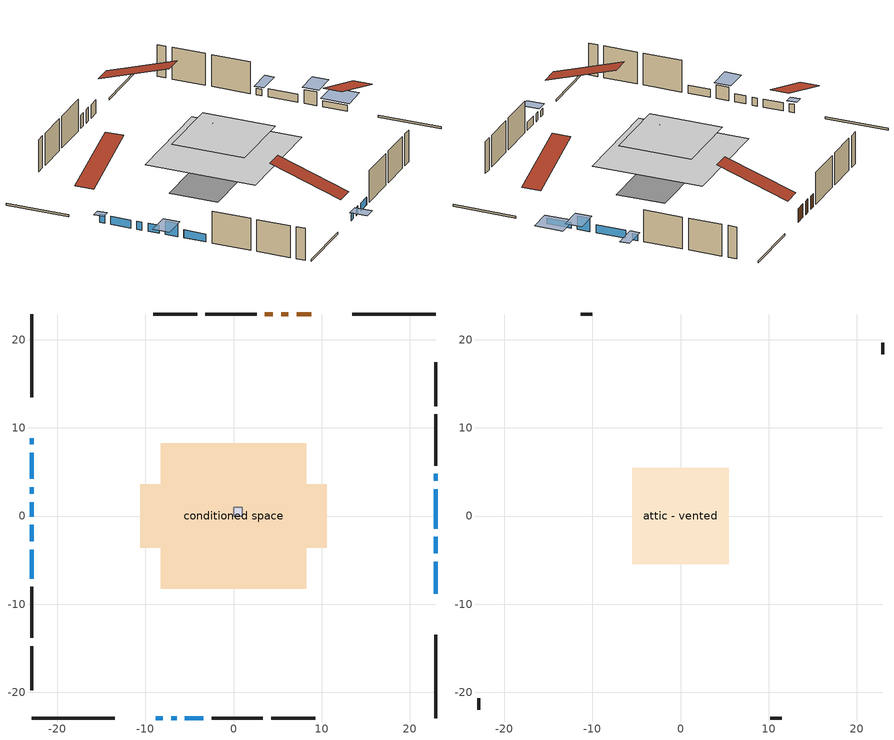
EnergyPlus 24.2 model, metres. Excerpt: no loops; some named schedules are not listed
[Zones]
conditioned space
 floor adiabatic (AdiabaticFloorConstruction): -8.25,-8.25 -8.25,8.25 8.25,8.25 8.25,-8.25 z2.44
 floor foundation (Slab1 construction): -10.6,-3.6 -10.6,3.6 10.6,3.6 10.6,-3.6 z0
 wall outside (RimJoist1 construction): 22.91,22.91 13.49,22.91 / -22.91,-22.91 -13.49,-22.91 / -22.91,22.91 -22.91,13.49 / 22.91,-22.91 22.91,-13.49 z0:0.3
 wall outside (AdiabaticWallConstruction 1): 8.82,22.91 7.15,22.91 / 6.22,22.91 5.39,22.91 / 4.47,22.91 3.56,22.91 z0:2.03
 wall outside (AdiabaticWallConstruction): -22.91,8.83 -22.91,8.11 z0:1.3; 22.91,-8.82 22.91,-5.17 / -8.83,-22.91 -8.01,-22.91 / 22.91,3.97 22.91,4.79 z0:0.97; -22.91,7.18 -22.91,4.2 / -22.91,3.27 -22.91,2.5 / -22.91,1.58 -22.91,-0.07 / 22.91,-1.43 22.91,3.04 / -7.08,-22.91 -6.44,-22.91 / -5.51,-22.91 -3.41,-22.91 / -22.91,-3.8 -22.91,-7.09 z0:1.22; 22.91,-4.24 22.91,-2.36 z0:2.13; -22.91,-0.99 -22.91,-2.88 z0:2.08
 wall outside (Wall1 construction): 2.64,22.91 -3.18,22.91 / -2.48,-22.91 3.33,-22.91 / -22.91,-8.02 -22.91,-13.83 / 22.91,5.72 22.91,11.53 z0:4.88
 wall outside (Wall2 construction): -4.11,22.91 -9.09,22.91 / 4.26,-22.91 9.25,-22.91 / -22.91,-14.76 -22.91,-19.75 / 22.91,12.46 22.91,17.44 z0:4.88
 window (WindowConstruction 12): -22.91,8.82 -22.91,8.11 z0:1.3
 window (WindowConstruction 4): 22.91,-8.82 22.91,-5.17 z0:0.97
 window (WindowConstruction 5): -22.91,7.18 -22.91,4.2 z0:1.22
 window (WindowConstruction 6): 22.91,-4.24 22.91,-2.36 z0:2.13
 window (WindowConstruction 7): -8.82,-22.91 -8.01,-22.91 z0:0.97
 window (WindowConstruction 8): -22.91,3.27 -22.91,2.51 z0:1.22
 window (WindowConstruction 9): -22.91,1.58 -22.91,-0.07 z0:1.22
 window (WindowConstruction 10): 22.91,-1.43 22.91,3.04 z0:1.22
 window (WindowConstruction 11): -22.91,-0.99 -22.91,-2.88 z0:2.08
 window (WindowConstruction): -7.08,-22.91 -6.44,-22.91 z0:1.22
 window (WindowConstruction 1): 22.91,3.97 22.91,4.79 z0:0.97
 window (WindowConstruction 2): -5.51,-22.91 -3.41,-22.91 z0:1.22
 window (WindowConstruction 3): -22.91,-3.8 -22.91,-7.09 z0:1.22
 door (Door): 8.82,22.91 7.15,22.91 z0:2.03
 door (Door 1): 6.22,22.91 5.39,22.91 z0:2.03
 door (Door 2): 4.46,22.91 3.56,22.91 z0:2.03
 ceiling adiabatic (AdiabaticFloorConstruction): 8.25,-8.25 8.25,8.25 -8.25,8.25 -8.25,-8.25 z2.44
 roof outside (Roof1 construction): -2.84,2.84 -2.84,-2.84 2.84,-2.84 2.84,2.84 z4.88
furnace airloop ret air zone
 floor adiabatic (AdiabaticConst): 0,0 0,1 1,1 1,0 z0
 wall adiabatic (AdiabaticConst): 0,1 0,0 1,0 1,1 0,1 z0:1
 ceiling adiabatic (AdiabaticConst): 1,0 1,1 0,1 0,0 z1
attic - vented
 floor to conditioned space (Floor1 construction Reversed): -5.47,-5.47 -5.47,5.47 5.47,5.47 5.47,-5.47 z4.88
 wall outside (Wall3 construction): -10.02,22.91 -11.33,22.91 / 10.18,-22.91 11.48,-22.91 / -22.91,-20.68 -22.91,-21.98 / 22.91,18.37 22.91,19.68 z0:4.88
 roof outside (Roof2 construction): 9.75,22.91,4.88 9.75,12.26,8.43 12.56,12.26,8.43 12.56,22.91,4.88; -9.75,-22.91,4.88 -9.75,-12.26,8.43 -12.56,-12.26,8.43 -12.56,-22.91,4.88; -22.91,9.75,4.88 -12.26,9.75,8.43 -12.26,12.56,8.43 -22.91,12.56,4.88; 22.91,-9.75,4.88 12.26,-9.75,8.43 12.26,-12.56,8.43 22.91,-12.56,4.88
shading: -22.91,7.74 -22.91,9.19 -24.13,9.19 -24.13,7.74 z1.66; 22.91,-4.87 22.91,-9.12 26.57,-9.12 26.57,-4.87 z1.26; 22.91,-2.06 22.91,-4.54 26.57,-4.54 26.57,-2.06 z2.43; -7.55,-22.91 -9.28,-22.91 -9.28,-25.5 -7.55,-25.5 z1.43; -22.91,-3.17 -22.91,-0.7 -26.57,-0.7 -26.57,-3.17 z2.38; 22.91,5.09 22.91,3.67 26.57,3.67 26.57,5.09 z1.26
[Building]
Building 1: Terrain=Suburbs
[Site:Location]
Vancouver Intl AP_BC: Latitude {deg}=49.19; Longitude {deg}=-123.18; Time Zone {hr}=-8; Elevation {m}=4; Keep Site Location Information=Yes
[Site:GroundTemperature:Shallow]
8.06451, 6.96315, 6.87495, 7.3976, 9.49575, 11.5841, 13.3946, 14.5416, 14.639, 13.7062, 11.9418, 9.91751
[Site:WaterMainsTemperature]
Calculation Method=Schedule; Temperature Schedule=mains temperature schedule
[Material] Roughness=Rough; Thermal Absorptance=0.9
Name | Thickness {m} | Conductivity {W/m-K} | Density {kg/m3} | Specific Heat {J/kg-K} | Solar Absorptance | Visible Absorptance
asphalt or fiberglass shingles | 0.00635 | 0.162714 | 1121.4 | 1465.45 | 0.4 | 0.4
ceiling loosefill ins | 0.254 | 0.0480833 | 16.02 | 1046.75 | 0.7 | 0.7
ceiling stud and cavity | 0.1397 | 0.422 | 65.682 | 1177.47 | 0.7 | 0.7
concrete 4.0 in. | 0.1016 | 1.803125 | 2242.8 | 837.4 | 0.7 | 0.7
door material | 0.04445 | 0.0451087 | 512.64 | 1214.23 | 0.7 | 0.7
door material 1 | 0.04445 | 0.188738 | 512.64 | 1214.23 | 0.7 | 0.7
door material 2 | 0.04445 | 0.053851 | 512.64 | 1214.23 | 0.7 | 0.7
exterior vertical ins | 0.00294211 | 0.029427 | 32.04 | 1214.23 | 0.7 | 0.7
floor covering | 0.0127 | 0.0433444 | 54.468 | 1339.84 | 0.6 | 0.6
floor rigid ins; wall rigid ins 1 | 0.512978 | 0.029427 | 32.04 | 1214.23 | 0.7 | 0.7
floor stud and cavity | 0.1397 | 1.75129 | 37.0049 | 1207.88 | 0.7 | 0.7
furniture material conditioned space 1 | 0.1524 | 0.115458 | 640.8 | 1214.23 | 0.6 | 0.6
gypsum board | 0.0127 | 0.160291 | 801 | 837.4 | 0.6 | 0.6
osb sheathing 0.5 in. | 0.0127 | 0.115458 | 512.64 | 1214.23 | 0.7 | 0.7
osb sheathing 0.75 in. | 0.01905 | 0.115458 | 512.64 | 1214.23 | 0.7 | 0.7
osb sheathing 2.0 in. | 0.0508 | 0.115458 | 512.64 | 1214.23 | 0.7 | 0.7
rim joist rigid ins; roof rigid ins; wall rigid ins | 0.051816 | 0.029427 | 32.04 | 1214.23 | 0.7 | 0.7
rim joist stud and cavity | 0.0508 | 0.0471729 | 125.044 | 1163.47 | 0.6 | 0.6
roof stud and cavity | 0.2032 | 0.184954 | 78.34581 | 1123.46 | 0.7 | 0.7
wall stud and cavity | 0.1397 | 0.228645 | 139.0536 | 1170.24 | 0.7 | 0.7
wall stud and cavity 1 | 0.1397 | 0.22224 | 139.0536 | 1170.24 | 0.7 | 0.7
wall stud and cavity 2 | 0.0889 | 6.1454 | 50.32683 | 1063.81 | 0.6 | 0.6
wall stud and cavity 3 | 0.0889 | 0.380278 | 52.3479 | 1209.89 | 0.7 | 0.7
wall stud and cavity 4 | 0.0889 | 0.391764 | 83.0341 | 1211.67 | 0.7 | 0.7
wood siding | 0.0254 | 0.102417 | 544.68 | 1172.36 | 0.4 | 0.4
wood siding 1 | 0.00254 | 0.102417 | 544.68 | 1172.36 | 0.4 | 0.4
wood siding 2; wood siding 3; wood siding 4 | 0.0254 | 0.102417 | 544.68 | 1172.36 | 0.7 | 0.7
[Material:NoMass]
Adiabatic: Roughness=Rough; Thermal Resistance {m2-K/W}=176.1; Thermal Absorptance=0.9; Solar Absorptance=0.7; Visible Absorptance=0.7
[WindowMaterial:SimpleGlazingSystem]
Name | U-Factor {W/m2-K} | Solar Heat Gain Coefficient
WindowMaterial | 2.97187 | 0.55
WindowMaterial 1 | 3.023535 | 0.5
WindowMaterial 2 | 3.03092 | 0.48
WindowMaterial 3 | 2.961077 | 0.59
WindowMaterial 4 | 2.963916 | 0.58
WindowMaterial 5 | 2.96164 | 0.58
WindowMaterial 6 | 2.97073 | 0.6
WindowMaterial 7 | 3.01842 | 0.52
WindowMaterial 8 | 2.972433 | 0.6
WindowMaterial 9 | 5.05285 | 0.63
[Construction]
AdiabaticConst: Adiabatic
AdiabaticFloorConstruction: floor stud and cavity, floor rigid ins, osb sheathing 0.75 in., floor covering
AdiabaticWallConstruction: wood siding 3, wall rigid ins 1, wall stud and cavity 3, gypsum board
AdiabaticWallConstruction 1: wood siding 4, wall rigid ins 1, wall stud and cavity 3, gypsum board
Door: door material
Door 1: door material 1
Door 2: door material 2
Floor1 construction Reversed: gypsum board, ceiling stud and cavity, ceiling loosefill ins
furniture construction conditioned space 1: furniture material conditioned space 1
PartitionWallConstruction: gypsum board, wall stud and cavity 4, gypsum board
RimJoist1 construction: wood siding 2, rim joist rigid ins, osb sheathing 2.0 in., rim joist stud and cavity
Roof1 construction: asphalt or fiberglass shingles, roof rigid ins, osb sheathing 0.75 in., roof stud and cavity, gypsum board
Roof2 construction: asphalt or fiberglass shingles
Slab1 construction: concrete 4.0 in.
Wall1 construction: wood siding, wall rigid ins, osb sheathing 0.5 in., wall stud and cavity, gypsum board
Wall2 construction: wood siding, wall rigid ins, osb sheathing 0.5 in., wall stud and cavity 1, gypsum board
Wall3 construction: wood siding 1, wall stud and cavity 2
WindowConstruction; WindowConstruction 7: WindowMaterial
WindowConstruction 1: WindowMaterial 1
WindowConstruction 10; WindowConstruction 5: WindowMaterial 5
WindowConstruction 11: WindowMaterial 8
WindowConstruction 12: WindowMaterial 9
WindowConstruction 2: WindowMaterial 2
WindowConstruction 3; WindowConstruction 9: WindowMaterial 3
WindowConstruction 4: WindowMaterial 4
WindowConstruction 6: WindowMaterial 6
WindowConstruction 8: WindowMaterial 7
[Zone] Multiplier=1
Name | Volume {m3} | Part of Total Floor Area
attic - vented | 68.9273 | Yes
conditioned space | 694.1 | Yes
furnace airloop ret air zone | 1 | No
[Space]
Name | Zone | Volume {m3} | Space Type
attic - vented 1 | attic - vented | 68.9273
conditioned space 1 | conditioned space | 694.1
furnace airloop ret air space | furnace airloop ret air zone |  | Plenum Space Type
[OtherEquipment] Design Level Calculation Method=EquipmentLevel
Name | Fuel Type | Zone or ZoneList or Space or SpaceList | Schedule | Design Level {W} | Fraction Latent | Fraction Radiant | Fraction Lost
furnace airloop_0 RetCondToDZ; furnace airloop_0 SupCondToDZ; furnace airloop_0 SupSensLkToDZ | None | attic - vented 1 | Always On Discrete | 0 | 0 | 0 | 0
furnace airloop_0 SupLatLkToDZ | None | attic - vented 1 | Always On Discrete | 0 | 1 | 0 | 0
clothes dryer 1 | Electricity | conditioned space 1 | clothes dryer schedule | 0 | 0.015 | 0.081 | 0.85
cooking range 1 | Electricity | conditioned space 1 | cooking range schedule | 0 | 0.08 | 0.432 | 0.2
furnace airloop_0 SupCondToLv; furnace airloop_0 SupSensLkToCond; mech vent house fan sensible load | None | conditioned space 1 | Always On Discrete | 0 | 0 | 0 | 0
furnace airloop_0 SupLatLkToCond; mech vent house fan latent load | None | conditioned space 1 | Always On Discrete | 0 | 1 | 0 | 0
general water use latent | None | conditioned space 1 | general water use schedule | 62.594 | 1 | 0 | 0
general water use sensible | None | conditioned space 1 | general water use schedule | -61.6891 | 0 | 0.6 | 0
water heater energy adjustment1 | NaturalGas | conditioned space 1 | Always On Discrete | 0.01 | 0 | 0 | 1
furnace airloop_0 RetCondToRP; furnace airloop_0 RetSensLkToRP | None | furnace airloop ret air space | Always On Discrete | 0 | 0 | 0 | 0
furnace airloop_0 RetLatLkToRP | None | furnace airloop ret air space | Always On Discrete | 0 | 1 | 0 | 0
[ZoneInfiltration:DesignFlowRate] Schedule=Always On Discrete; Design Flow Rate Calculation Method=Flow/Zone; Design Flow Rate {m3/s}=0
Name | Zone or ZoneList or Space or SpaceList
attic_vented 1 duct leakage imbalance infil flow | attic - vented 1
infil flow; natural vent flow; whole house fan flow | conditioned space 1
[ZoneInfiltration:EffectiveLeakageArea]
infil attic - vented 1: Zone or Space=attic - vented 1; Schedule=Always On Discrete; Effective Air Leakage Area {cm2}=4948.55; Stack Coefficient=0.000586018; Wind Coefficient=1.63559e-05
[ZoneMixing] Schedule=Always On Continuous; Design Flow Rate Calculation Method=Flow/Zone; Design Flow Rate {m3/s}=0
Name | Zone or Space | Source Zone or Space
furnace airloop_0 ZoneMixCondToDZ mix; whole house fan mix | attic - vented | conditioned space
furnace airloop_0 ZoneMixDZToCond mix | conditioned space | attic - vented
[SurfaceProperty:ExposedFoundationPerimeter]
Slab1: Exposed Perimeter Calculation Method=TotalExposedPerimeter; Total Exposed Perimeter {m}=56.816
[InternalMass] Zone or ZoneList=conditioned space; Space or SpaceList=conditioned space 1
Name | Construction | Surface Area {m2}
furniture mass conditioned space 1 | furniture construction conditioned space 1 | 170.08
partition wall mass | PartitionWallConstruction | 425.2
[Lights]
interior lighting: Zone or ZoneList or Space or SpaceList=conditioned space 1; Schedule=interior lighting schedule; Design Level Calculation Method=LightingLevel; Lighting Level {W}=343.2; Return Air Fraction=0; Fraction Radiant=0.6; Fraction Visible=0.2; Fraction Replaceable=1
[People]
occupants: Zone or ZoneList or Space or SpaceList=conditioned space 1; Number of People Schedule=occupants schedule; Number of People Calculation Method=People; Number of People=3; Fraction Radiant=0.314171; Sensible Heat Fraction=0.56303; Activity Level Schedule=occupants activity schedule; Carbon Dioxide Generation Rate {m3/s-W}=0; Enable ASHRAE 55 Comfort Warnings=No; Mean Radiant Temperature Calculation Type=EnclosureAveraged
[ElectricEquipment] Zone or ZoneList or Space or SpaceList=conditioned space 1; Design Level Calculation Method=EquipmentLevel
Name | Schedule | Design Level {W} | Fraction Latent | Fraction Radiant | Fraction Lost
clothes dryer | clothes dryer schedule | 140.772 | 0.015 | 0.081 | 0.85
clothes washer | clothes washer schedule | 32.1985 | 0.03 | 0.162 | 0.7
cooking range | cooking range schedule | 215.147 | 0.08 | 0.432 | 0.2
dishwasher | dishwasher schedule | 66.8632 | 0.3 | 0.18 | 0.4
fridge | fridge schedule | 72.9452 | 0 | 0.6 | 0
mech vent bath fan 0 | mech vent bath fan 0 schedule | 50.2 | 0 | 0 | 1
mech vent bath fan 1 | mech vent bath fan 1 schedule | 50.2 | 0 | 0 | 1
mech vent house fan | mech vent house fan schedule | 0 | 0 | 0 | 1
mech vent house fan cfis | mech vent house fan cfis schedule | 0 | 0 | 0 | 0
mech vent range fan 0 | mech vent range fan 0 schedule | 57 | 0 | 0 | 1
misc plug loads | misc plug loads schedule | 494.7 | 0.045 | 0.513 | 0.1
whole house fan | Always On Discrete | 0 | 0 | 0 | 1
[SpaceList]
Plenum Space Type: furnace airloop ret air space
[AvailabilityManager:Scheduled]
furnace airloop Availability Manager: Schedule=Always On Discrete
[AirLoopHVAC:ReturnPlenum]
Air Loop HVAC Return Plenum 1: Zone=furnace airloop ret air zone
[Foundation:Kiva]
Foundation Kiva 1: Initial Indoor Air Temperature {C}=18; Exterior Vertical Insulation Material=exterior vertical ins; Exterior Vertical Insulation Depth {m}=0.599999; Wall Height Above Grade {m}=0.1016; Wall Depth Below Slab {m}=0.2032
[Foundation:Kiva:Settings]
Soil Conductivity {W/m-K}=0.849921; Soil Density {kg/m3}=1842.3; Soil Specific Heat {J/kg-K}=418.7; Ground Solar Absorptivity=0.9; Ground Thermal Absorptivity=0.9; Ground Surface Roughness {m}=0.03; Far-Field Width {m}=40; Deep-Ground Boundary Condition=ZeroFlux; Deep-Ground Depth {m}=40; Minimum Cell Dimension {m}=0.2; Maximum Cell Growth Coefficient=3; Simulation Timestep=Timestep
[Exterior:Lights]
exterior lighting: Schedule=exterior lighting schedule; Design Level {W}=75.6
[EnergyManagementSystem:GlobalVariable]
furnace_airloop_0_DuctImbalLkExhFanEquivCond
furnace_airloop_0_DuctImbalLkExhFanEquivDZ
furnace_airloop_0_DuctImbalLkSupFanEquivCond
furnace_airloop_0_DuctImbalLkSupFanEquivDZ
furnace_airloop_0_DZ_T
furnace_airloop_0_DZ_W
furnace_airloop_0_RetCondToDZ
furnace_airloop_0_RetCondToRP
furnace_airloop_0_RetLatLkToRP
furnace_airloop_0_RetSensLkToRP
furnace_airloop_0_SupCondToDZ
furnace_airloop_0_SupCondToLv
furnace_airloop_0_SupLatLkToCond
furnace_airloop_0_SupLatLkToDZ
furnace_airloop_0_SupSensLkToCond
furnace_airloop_0_SupSensLkToDZ
furnace_airloop_0_ZoneMixCondToDZ
furnace_airloop_0_ZoneMixDZToCond
furnace_airloop_AH_MFR
furnace_airloop_AH_Tout
furnace_airloop_AH_VFR
furnace_airloop_AH_Wout
furnace_airloop_Fan_RTF
furnace_airloop_RA_T
furnace_airloop_Ra_W
infil_program_Qfan
infil_program_Qinf
natural_vent_program_Qnv
natural_vent_program_Qwhf
[EnergyManagementSystem:Sensor]
Name | Output:Variable or Output:Meter Index Key | Output:Variable or Output:Meter
airflow_gain | infil flow | Infiltration Sensible Heat Gain Energy
airflow_gain_1 | natural vent flow | Infiltration Sensible Heat Gain Energy
airflow_gain_2 | whole house fan flow | Infiltration Sensible Heat Gain Energy
airflow_loss | infil flow | Infiltration Sensible Heat Loss Energy
airflow_loss_1 | natural vent flow | Infiltration Sensible Heat Loss Energy
airflow_loss_2 | whole house fan flow | Infiltration Sensible Heat Loss Energy
clg_load_cond |  | Cooling:EnergyTransfer:Zone:CONDITIONED SPACE
clg_load_duct |  | Cooling:EnergyTransfer:Zone:FURNACE AIRLOOP RET AIR ZONE
clg_sp_s; clg_sp_s_1 | cooling setpoint | Schedule Value
clothes_dryer_exhaust_0_sch_s | clothes dryer exhaust 0 schedule | Schedule Value
cool_season | cooling season schedule | Schedule Value
ducts_conv | furnace airloop_0 RetCondToRP | Other Equipment Convective Heating Energy
ducts_conv_1 | furnace airloop_0 RetLatLkToRP | Other Equipment Convective Heating Energy
ducts_conv_2 | furnace airloop_0 RetSensLkToRP | Other Equipment Convective Heating Energy
ducts_conv_3 | furnace airloop_0 SupCondToLv | Other Equipment Convective Heating Energy
ducts_conv_4 | furnace airloop_0 SupLatLkToCond | Other Equipment Convective Heating Energy
ducts_conv_5 | furnace airloop_0 SupSensLkToCond | Other Equipment Convective Heating Energy
ducts_rad | furnace airloop_0 RetCondToRP | Other Equipment Radiant Heating Energy
ducts_rad_1 | furnace airloop_0 RetLatLkToRP | Other Equipment Radiant Heating Energy
ducts_rad_2 | furnace airloop_0 RetSensLkToRP | Other Equipment Radiant Heating Energy
ducts_rad_3 | furnace airloop_0 SupCondToLv | Other Equipment Radiant Heating Energy
ducts_rad_4 | furnace airloop_0 SupLatLkToCond | Other Equipment Radiant Heating Energy
ducts_rad_5 | furnace airloop_0 SupSensLkToCond | Other Equipment Radiant Heating Energy
furnace_airloop_0_DZ_T_s | attic - vented | Zone Air Temperature
furnace_airloop_0_DZ_W_s | attic - vented | Zone Mean Air Humidity Ratio
furnace_airloop_AH_MFR_s | Node 5 | System Node Mass Flow Rate
furnace_airloop_AH_Tout_s | Node 5 | System Node Temperature
furnace_airloop_AH_VFR_s | Node 5 | System Node Current Density Volume Flow Rate
furnace_airloop_AH_Wout_s | Node 5 | System Node Humidity Ratio
furnace_airloop_RA_T_s | Node 8 | System Node Temperature
furnace_airloop_Ra_W_s | Node 8 | System Node Humidity Ratio
htg_load_cond |  | Heating:EnergyTransfer:Zone:CONDITIONED SPACE
htg_load_duct |  | Heating:EnergyTransfer:Zone:FURNACE AIRLOOP RET AIR ZONE
htg_sp_s; htg_sp_s_1 | heating setpoint | Schedule Value
ig_ee_conv | clothes dryer | Electric Equipment Convective Heating Energy
ig_ee_conv_2 | cooking range | Electric Equipment Convective Heating Energy
ig_ee_conv_4 | fridge | Electric Equipment Convective Heating Energy
ig_ee_conv_5 | misc plug loads | Electric Equipment Convective Heating Energy
ig_ee_conv_6 | whole house fan | Electric Equipment Convective Heating Energy
ig_ee_rad | clothes dryer | Electric Equipment Radiant Heating Energy
ig_ee_rad_2 | cooking range | Electric Equipment Radiant Heating Energy
ig_ee_rad_4 | fridge | Electric Equipment Radiant Heating Energy
ig_ee_rad_5 | misc plug loads | Electric Equipment Radiant Heating Energy
ig_ee_rad_6 | whole house fan | Electric Equipment Radiant Heating Energy
ig_lgt_conv | interior lighting | Lights Convective Heating Energy
ig_lgt_rad | interior lighting | Lights Radiant Heating Energy
ig_lgt_vis | interior lighting | Lights Visible Radiation Heating Energy
ig_oe_conv | clothes dryer 1 | Other Equipment Convective Heating Energy
ig_oe_conv_1 | cooking range 1 | Other Equipment Convective Heating Energy
ig_oe_conv_2 | general water use latent | Other Equipment Convective Heating Energy
ig_oe_conv_3 | general water use sensible | Other Equipment Convective Heating Energy
ig_oe_conv_4 | water heater energy adjustment1 | Other Equipment Convective Heating Energy
ig_oe_rad | clothes dryer 1 | Other Equipment Radiant Heating Energy
ig_oe_rad_1 | cooking range 1 | Other Equipment Radiant Heating Energy
ig_oe_rad_2 | general water use latent | Other Equipment Radiant Heating Energy
ig_oe_rad_3 | general water use sensible | Other Equipment Radiant Heating Energy
ig_oe_rad_4 | water heater energy adjustment1 | Other Equipment Radiant Heating Energy
ig_ppl_conv | occupants | People Convective Heating Energy
ig_ppl_rad | occupants | People Radiant Heating Energy
im_conv | furniture mass conditioned space 1 | Surface Inside Face Convection Heat Gain Energy
im_conv_1 | partition wall mass | Surface Inside Face Convection Heat Gain Energy
im_ig | furniture mass conditioned space 1 | Surface Inside Face Internal Gains Radiation Heat Gain Energy
im_ig_1 | partition wall mass | Surface Inside Face Internal Gains Radiation Heat Gain Energy
im_lgt | furniture mass conditioned space 1 | Surface Inside Face Lights Radiation Heat Gain Energy
im_lgt_1 | partition wall mass | Surface Inside Face Lights Radiation Heat Gain Energy
im_sol | furniture mass conditioned space 1 | Surface Inside Face Solar Radiation Heat Gain Energy
im_sol_1 | partition wall mass | Surface Inside Face Solar Radiation Heat Gain Energy
im_surf | furniture mass conditioned space 1 | Surface Inside Face Net Surface Thermal Radiation Heat Gain Energy
im_surf_1 | partition wall mass | Surface Inside Face Net Surface Thermal Radiation Heat Gain Energy
mech_vent_bath_fan_0_sch_s | mech vent bath fan 0 schedule | Schedule Value
mech_vent_bath_fan_1_sch_s | mech vent bath fan 1 schedule | Schedule Value
mech_vent_range_fan_0_sch_s | mech vent range fan 0 schedule | Schedule Value
mv_conv | mech vent bath fan 0 | Electric Equipment Convective Heating Energy
mv_conv_1 | mech vent bath fan 1 | Electric Equipment Convective Heating Energy
mv_conv_2 | mech vent house fan | Electric Equipment Convective Heating Energy
mv_conv_3 | mech vent house fan cfis | Electric Equipment Convective Heating Energy
mv_conv_4 | mech vent range fan 0 | Electric Equipment Convective Heating Energy
mv_conv_5 | mech vent house fan latent load | Other Equipment Convective Heating Energy
mv_conv_6 | mech vent house fan sensible load | Other Equipment Convective Heating Energy
mv_rad | mech vent bath fan 0 | Electric Equipment Radiant Heating Energy
mv_rad_1 | mech vent bath fan 1 | Electric Equipment Radiant Heating Energy
mv_rad_2 | mech vent house fan | Electric Equipment Radiant Heating Energy
mv_rad_3 | mech vent house fan cfis | Electric Equipment Radiant Heating Energy
mv_rad_4 | mech vent range fan 0 | Electric Equipment Radiant Heating Energy
mv_rad_5 | mech vent house fan latent load | Other Equipment Radiant Heating Energy
mv_rad_6 | mech vent house fan sensible load | Other Equipment Radiant Heating Energy
natural_vent_s | natural vent schedule | Schedule Value
out_pb_s |  | Site Outdoor Air Barometric Pressure
out_wt_s |  | Site Outdoor Air Humidity Ratio
site_vw_s |  | Site Wind Speed
ss_back_out | Window1 | Surface Window Shortwave from Zone Back Out Window Heat Transfer Rate
ss_back_out_1 | Window11 | Surface Window Shortwave from Zone Back Out Window Heat Transfer Rate
ss_back_out_10 | Window4 | Surface Window Shortwave from Zone Back Out Window Heat Transfer Rate
ss_back_out_11 | Window5 | Surface Window Shortwave from Zone Back Out Window Heat Transfer Rate
ss_back_out_12 | Window9 | Surface Window Shortwave from Zone Back Out Window Heat Transfer Rate
ss_back_out_2 | Window13 | Surface Window Shortwave from Zone Back Out Window Heat Transfer Rate
ss_back_out_3 | Window15 | Surface Window Shortwave from Zone Back Out Window Heat Transfer Rate
ss_back_out_4 | Window16 | Surface Window Shortwave from Zone Back Out Window Heat Transfer Rate
ss_back_out_5 | Window17 | Surface Window Shortwave from Zone Back Out Window Heat Transfer Rate
ss_back_out_6 | Window18 | Surface Window Shortwave from Zone Back Out Window Heat Transfer Rate
ss_back_out_7 | Window19 | Surface Window Shortwave from Zone Back Out Window Heat Transfer Rate
ss_back_out_8 | Window22 | Surface Window Shortwave from Zone Back Out Window Heat Transfer Rate
ss_back_out_9 | Window3 | Surface Window Shortwave from Zone Back Out Window Heat Transfer Rate
ss_conv | Door1 | Surface Inside Face Convection Heat Gain Energy
ss_conv_1 | Door2 | Surface Inside Face Convection Heat Gain Energy
ss_conv_10 | Window19 | Surface Inside Face Convection Heat Gain Energy
ss_conv_11 | Window22 | Surface Inside Face Convection Heat Gain Energy
ss_conv_12 | Window3 | Surface Inside Face Convection Heat Gain Energy
ss_conv_13 | Window4 | Surface Inside Face Convection Heat Gain Energy
ss_conv_14 | Window5 | Surface Inside Face Convection Heat Gain Energy
ss_conv_15 | Window9 | Surface Inside Face Convection Heat Gain Energy
